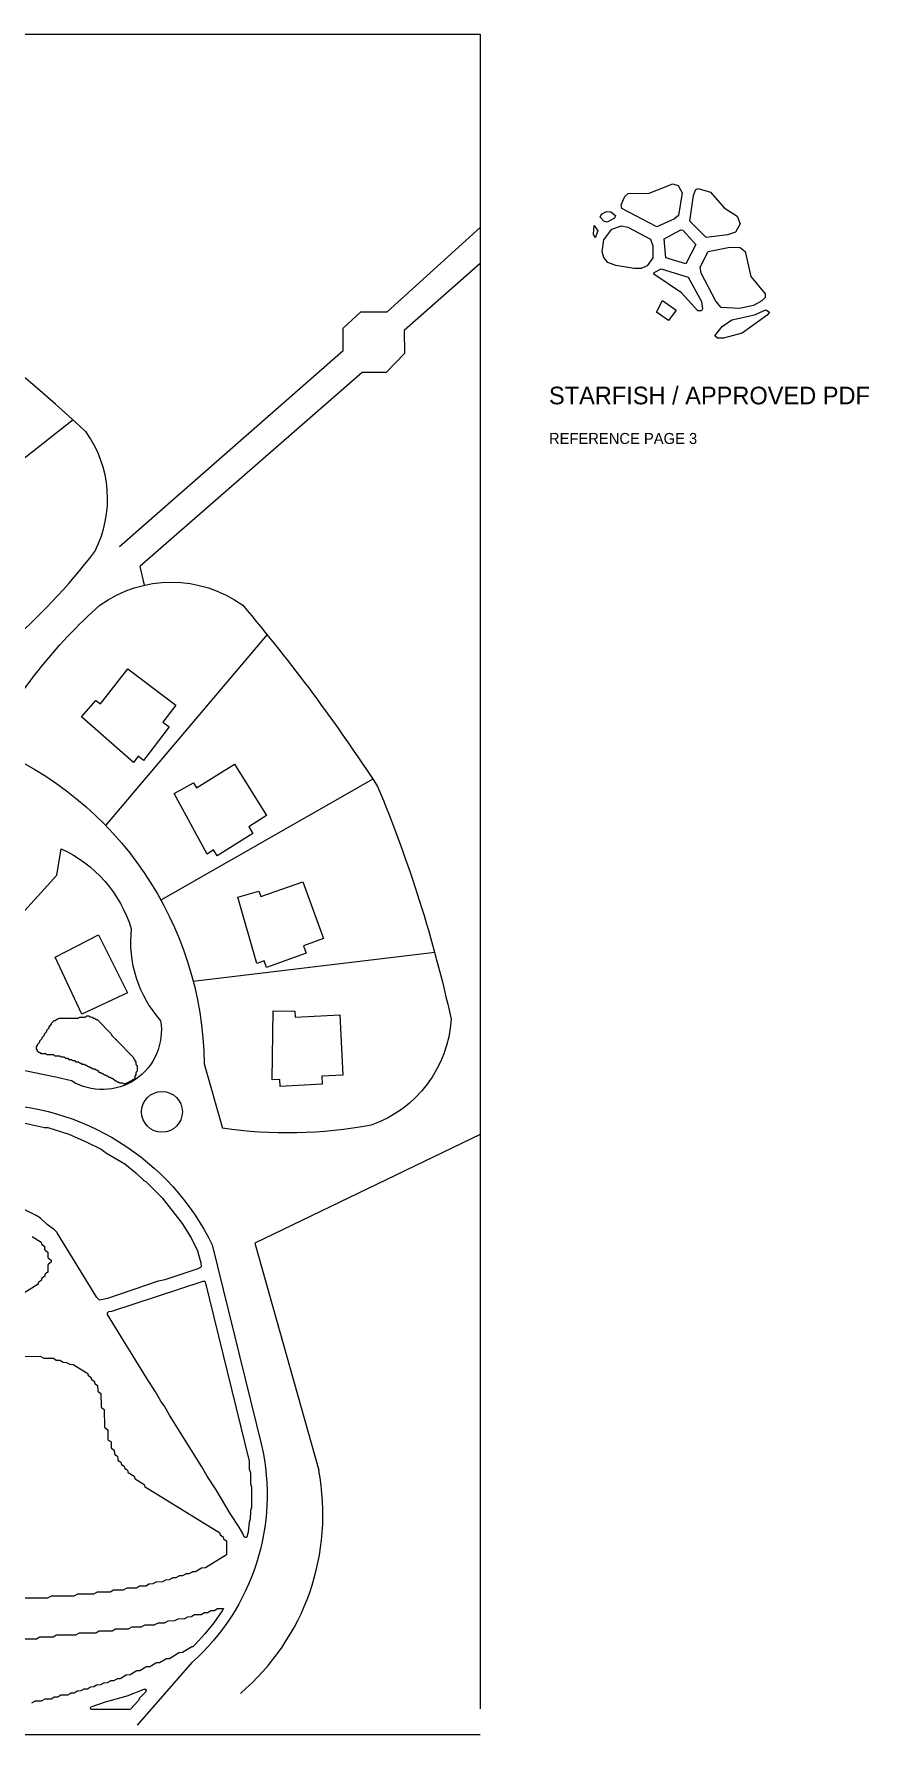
# Model space of a CAD drawing. Header units: inches. Extents: x 36 to 80.3, y 17.3 to 55.9.
# Drawn here: x 61.32 to 80.26, y 17.31 to 55.9 of the extents above; entities that cross this region are included whole.
import ezdxf

# ---------------------------------------------------------------- set-up
doc = ezdxf.new("R2010")
doc.units = ezdxf.units.IN
for name, color, linetype, lineweight in [('01_ORIGINAL_CAD', 7, 'CONTINUOUS', 20), ('02_APPROVED_PDF_OUTLINES', 7, 'CONTINUOUS', 15), ('03_ADDED_AREAS_SAME_COMPOSITION', 7, 'CONTINUOUS', 15), ('05_REFERENCE_ICON', 7, 'CONTINUOUS', 15), ('06_LABEL', 7, 'CONTINUOUS', 15)]:
    doc.layers.add(name, color=color, linetype=linetype, lineweight=lineweight)

msp = doc.modelspace()

# ---------------------------------------------------------------- linework, layer by layer
at = {"layer": '01_ORIGINAL_CAD'}
for p, q in [((36.248, 55.9), (71.442, 55.9)), ((71.442, 55.9), (71.442, 17.906)), ((71.442, 17.312), (36.248, 17.312))]:
    msp.add_line(p, q, dxfattribs=at)
for points in [[(63.257, 44.272), (68.329, 48.719), (68.329, 49.231), (68.73, 49.6), (69.33, 49.6), (71.442, 51.512), (71.442, 50.696), (69.711, 49.177), (69.725, 48.651), (69.304, 48.218), (68.761, 48.218), (63.72, 43.82), (63.817, 43.397)], [(62.206, 47.145), (57.223, 43.22)], [(66.604, 42.276), (62.941, 37.945)], [(69.006, 38.995), (64.196, 36.253)], [(70.407, 35.063), (64.93, 34.409)], [(65.18, 32.538), (65.591, 31.078)], [(71.442, 30.938), (66.326, 28.468)], [(66.326, 28.468), (67.775, 23.323)]]:
    msp.add_lwpolyline(points, dxfattribs=at)
for points in [[(60.29, 39.74, -0.089338), (62.813, 42.944, -0.322066), (66.051, 42.944, -0.030946), (69.111, 38.833, -0.044664), (70.78, 33.554, -0.301674), (68.967, 31.144, -0.082145), (65.591, 31.078)], [(60.29, 39.74, -0.300089), (65.18, 32.538)], [(59.998, 35.322), (60.235, 35.059), (61.831, 36.816), (61.933, 37.418, -0.214593), (63.522, 35.602, 0.212382), (64.188, 33.517, -0.642649), (62.166, 32.15, 0.132984), (51.615, 31.858, -0.471407), (50.913, 32.245)], [(53.65, 30.945, -0.14301), (60.243, 31.63, -0.286424), (65.36, 28.431), (66.481, 23.89, -0.272091), (64.9, 18.954), (63.661, 17.533)]]:
    msp.add_lwpolyline(points, format="xyb", dxfattribs=at)
for points in [[(62.827, 40.702), (63.445, 41.502), (64.534, 40.672), (64.241, 40.288), (64.384, 40.18), (63.804, 39.42), (63.677, 39.516), (63.571, 39.377), (62.394, 40.407), (62.722, 40.782)], [(65.006, 38.799), (65.865, 39.334), (66.595, 38.175), (66.187, 37.918), (66.283, 37.767), (65.474, 37.257), (65.389, 37.391), (65.242, 37.298), (64.498, 38.674), (64.936, 38.911)], [(66.464, 36.332), (67.417, 36.67), (67.882, 35.382), (67.428, 35.218), (67.489, 35.05), (66.59, 34.725), (66.536, 34.875), (66.372, 34.816), (65.94, 36.319), (66.419, 36.457)], [(61.796, 34.957), (62.78, 35.461), (63.435, 34.152), (62.399, 33.663)], [(67.244, 33.6), (68.254, 33.648), (68.327, 32.28), (67.845, 32.255), (67.855, 32.076), (66.9, 32.025), (66.892, 32.184), (66.717, 32.175), (66.739, 33.739), (67.237, 33.732)]]:
    msp.add_lwpolyline(points, close=True, dxfattribs=at)
msp.add_circle((64.22, 31.448), 0.463, dxfattribs=at)
for centre, radius, start, end in [((40.939, 23.771), 31.601, 47.0054, 64.8874), ((60.387, 45.356), 2.599, 332.6099, 36.0186), ((51.961, 52.291), 13.465, 297.5281, 322.8549), ((62.535, 22.313), 5.337, 310.4718, 10.9016)]:
    msp.add_arc(centre, radius, start, end, dxfattribs=at)
at = {"layer": '02_APPROVED_PDF_OUTLINES'}
msp.add_lwpolyline([(62.561, 33.626), (62.581, 33.608), (62.583, 33.606), (62.586, 33.604), (62.589, 33.603), (62.592, 33.602), (62.595, 33.601), (62.598, 33.601), (62.64, 33.6), (62.658, 33.583), (62.66, 33.58), (62.663, 33.578), (62.666, 33.577), (62.67, 33.576), (62.673, 33.575), (62.693, 33.574), (62.714, 33.554), (62.717, 33.552), (62.72, 33.55), (62.723, 33.548), (62.726, 33.548), (62.73, 33.547), (62.746, 33.546), (63.071, 33.219), (63.074, 33.196), (63.074, 33.193), (63.075, 33.19), (63.077, 33.187), (63.079, 33.185), (63.081, 33.182), (63.161, 33.102), (63.163, 33.1), (63.165, 33.098), (63.168, 33.097), (63.171, 33.096), (63.173, 33.095), (63.179, 33.094), (63.18, 33.088), (63.181, 33.084), (63.183, 33.081), (63.185, 33.078), (63.187, 33.075), (63.575, 32.684), (63.576, 32.667), (63.576, 32.664), (63.577, 32.66), (63.578, 32.657), (63.58, 32.654), (63.582, 32.651), (63.602, 32.631), (63.602, 32.614), (63.603, 32.61), (63.604, 32.607), (63.605, 32.603), (63.607, 32.6), (63.609, 32.598), (63.628, 32.577), (63.629, 32.534), (63.629, 32.531), (63.63, 32.528), (63.631, 32.525), (63.632, 32.522), (63.634, 32.519), (63.636, 32.517), (63.654, 32.497), (63.655, 32.368), (63.636, 32.348), (63.634, 32.346), (63.633, 32.343), (63.631, 32.34), (63.63, 32.337), (63.63, 32.334), (63.629, 32.331), (63.629, 32.288), (63.61, 32.267), (63.608, 32.265), (63.606, 32.262), (63.605, 32.26), (63.604, 32.257), (63.603, 32.254), (63.603, 32.251), (63.602, 32.208), (63.595, 32.201), (63.436, 32.109), (63.357, 32.078), (63.343, 32.09), (63.34, 32.092), (63.337, 32.094), (63.334, 32.095), (63.33, 32.096), (63.327, 32.096), (63.261, 32.096), (63.243, 32.114), (63.241, 32.116), (63.238, 32.118), (63.235, 32.119), (63.231, 32.12), (63.228, 32.121), (63.208, 32.122), (63.187, 32.142), (63.185, 32.144), (63.181, 32.146), (63.178, 32.148), (63.175, 32.149), (63.171, 32.149), (63.155, 32.15), (63.108, 32.195), (63.106, 32.197), (63.103, 32.199), (63.1, 32.201), (63.097, 32.202), (63.094, 32.202), (63.091, 32.203), (63.075, 32.203), (63.057, 32.221), (63.055, 32.223), (63.052, 32.225), (63.049, 32.226), (63.045, 32.227), (63.042, 32.228), (63.022, 32.23), (63.001, 32.249), (62.999, 32.252), (62.995, 32.253), (62.992, 32.255), (62.989, 32.256), (62.985, 32.256), (62.968, 32.257), (62.948, 32.276), (62.945, 32.278), (62.942, 32.28), (62.939, 32.282), (62.936, 32.283), (62.932, 32.283), (62.915, 32.284), (62.895, 32.303), (62.892, 32.305), (62.889, 32.307), (62.886, 32.308), (62.882, 32.309), (62.879, 32.31), (62.862, 32.31), (62.842, 32.33), (62.839, 32.332), (62.836, 32.334), (62.833, 32.335), (62.829, 32.336), (62.826, 32.337), (62.809, 32.337), (62.762, 32.383), (62.76, 32.385), (62.758, 32.387), (62.755, 32.388), (62.752, 32.389), (62.749, 32.39), (62.746, 32.39), (62.729, 32.391), (62.706, 32.412), (62.703, 32.413), (62.701, 32.415), (62.698, 32.416), (62.695, 32.417), (62.692, 32.418), (62.689, 32.418), (62.65, 32.418), (62.632, 32.435), (62.63, 32.437), (62.627, 32.439), (62.624, 32.441), (62.62, 32.442), (62.617, 32.442), (62.597, 32.444), (62.576, 32.464), (62.573, 32.466), (62.57, 32.468), (62.567, 32.469), (62.564, 32.47), (62.56, 32.471), (62.543, 32.471), (62.523, 32.491), (62.52, 32.493), (62.517, 32.495), (62.514, 32.496), (62.51, 32.497), (62.507, 32.497), (62.49, 32.498), (62.47, 32.517), (62.468, 32.519), (62.465, 32.521), (62.462, 32.522), (62.459, 32.523), (62.456, 32.524), (62.453, 32.524), (62.411, 32.525), (62.393, 32.542), (62.391, 32.545), (62.388, 32.546), (62.385, 32.548), (62.381, 32.549), (62.378, 32.549), (62.358, 32.551), (62.337, 32.571), (62.335, 32.573), (62.332, 32.575), (62.329, 32.576), (62.326, 32.577), (62.323, 32.577), (62.32, 32.578), (62.277, 32.579), (62.257, 32.598), (62.255, 32.6), (62.252, 32.601), (62.25, 32.603), (62.247, 32.604), (62.244, 32.604), (62.241, 32.605), (62.198, 32.605), (62.178, 32.624), (62.175, 32.626), (62.173, 32.628), (62.17, 32.629), (62.167, 32.63), (62.164, 32.631), (62.161, 32.631), (62.118, 32.632), (62.098, 32.651), (62.096, 32.653), (62.093, 32.655), (62.09, 32.656), (62.087, 32.657), (62.084, 32.658), (62.081, 32.658), (62.038, 32.659), (62.015, 32.679), (62.013, 32.681), (62.01, 32.683), (62.007, 32.684), (62.004, 32.685), (62.001, 32.686), (61.998, 32.686), (61.931, 32.686), (61.909, 32.706), (61.906, 32.708), (61.904, 32.71), (61.901, 32.711), (61.898, 32.712), (61.895, 32.712), (61.892, 32.712), (61.798, 32.713), (61.772, 32.734), (61.769, 32.736), (61.766, 32.737), (61.763, 32.739), (61.76, 32.739), (61.756, 32.74), (61.613, 32.739), (61.59, 32.76), (61.588, 32.762), (61.585, 32.763), (61.582, 32.764), (61.579, 32.765), (61.576, 32.766), (61.573, 32.766), (61.481, 32.766), (61.461, 32.785), (61.458, 32.787), (61.455, 32.789), (61.452, 32.79), (61.448, 32.791), (61.445, 32.792), (61.428, 32.793), (61.398, 32.824), (61.397, 32.84), (61.396, 32.844), (61.395, 32.847), (61.394, 32.85), (61.392, 32.853), (61.39, 32.856), (61.371, 32.876), (61.371, 32.925), (61.39, 32.945), (61.392, 32.948), (61.394, 32.951), (61.395, 32.954), (61.396, 32.957), (61.397, 32.961), (61.397, 32.978), (61.441, 33.022), (61.443, 33.025), (61.445, 33.028), (61.447, 33.031), (61.448, 33.034), (61.448, 33.038), (61.45, 33.058), (61.495, 33.106), (61.497, 33.108), (61.499, 33.111), (61.5, 33.113), (61.501, 33.116), (61.502, 33.119), (61.502, 33.122), (61.503, 33.139), (61.547, 33.184), (61.549, 33.186), (61.551, 33.189), (61.552, 33.192), (61.553, 33.196), (61.554, 33.199), (61.556, 33.219), (61.6, 33.264), (61.602, 33.267), (61.604, 33.27), (61.605, 33.273), (61.606, 33.276), (61.607, 33.28), (61.609, 33.3), (61.653, 33.345), (61.655, 33.347), (61.657, 33.35), (61.658, 33.353), (61.659, 33.357), (61.66, 33.36), (61.661, 33.38), (61.707, 33.428), (61.709, 33.43), (61.711, 33.433), (61.712, 33.436), (61.713, 33.438), (61.714, 33.441), (61.714, 33.444), (61.715, 33.461), (61.772, 33.519), (61.788, 33.52), (61.792, 33.52), (61.795, 33.521), (61.798, 33.522), (61.802, 33.524), (61.804, 33.526), (61.825, 33.546), (61.845, 33.548), (61.848, 33.549), (61.852, 33.55), (61.855, 33.551), (61.858, 33.553), (61.86, 33.555), (61.877, 33.572), (62.312, 33.573), (62.316, 33.573), (62.319, 33.573), (62.322, 33.575), (62.325, 33.576), (62.328, 33.578), (62.354, 33.599), (62.474, 33.6), (62.477, 33.6), (62.48, 33.601), (62.483, 33.601), (62.486, 33.603), (62.488, 33.604), (62.491, 33.606), (62.514, 33.626)], close=True, dxfattribs=at)
at = {"layer": '03_ADDED_AREAS_SAME_COMPOSITION'}
for points in [[(61.008, 31.216), (61.555, 31.096), (61.559, 31.095), (61.631, 31.091), (62.11, 30.94), (62.502, 30.771), (62.843, 30.599), (62.961, 30.514), (62.963, 30.513), (63.375, 30.27), (63.63, 30.066), (63.79, 29.906), (63.792, 29.904), (63.795, 29.902), (63.856, 29.865), (64.223, 29.498), (64.68, 28.914), (64.881, 28.587), (65.024, 28.298), (65.099, 28.02), (65.106, 27.931), (65.094, 27.915), (65.031, 27.888), (64.283, 27.639), (64.139, 27.604), (64.137, 27.604), (62.984, 27.215), (62.801, 27.175), (62.741, 27.238), (61.845, 28.704), (61.844, 28.706), (61.842, 28.708), (61.766, 28.785), (61.762, 28.788), (61.613, 28.89), (61.465, 29.035), (61.464, 29.036), (61.461, 29.038), (61.368, 29.099), (61.365, 29.1), (60.744, 29.408)], [(61.277, 28.62), (61.483, 28.493), (61.486, 28.461), (61.486, 28.458), (61.487, 28.454), (61.488, 28.451), (61.49, 28.449), (61.492, 28.446), (61.494, 28.444), (61.497, 28.442), (61.557, 28.402), (61.558, 28.33), (61.558, 28.326), (61.559, 28.323), (61.56, 28.32), (61.562, 28.317), (61.564, 28.314), (61.566, 28.312), (61.569, 28.309), (61.632, 28.266), (61.633, 28.147), (61.634, 28.143), (61.634, 28.14), (61.635, 28.137), (61.637, 28.134), (61.639, 28.131), (61.641, 28.128), (61.644, 28.126), (61.707, 28.082), (61.707, 28.038), (61.645, 27.994), (61.642, 27.992), (61.64, 27.989), (61.638, 27.987), (61.636, 27.984), (61.635, 27.98), (61.634, 27.977), (61.634, 27.974), (61.634, 27.81), (61.578, 27.775), (61.575, 27.773), (61.573, 27.771), (61.571, 27.769), (61.569, 27.766), (61.568, 27.763), (61.567, 27.76), (61.566, 27.757), (61.561, 27.719), (61.499, 27.679), (61.497, 27.677), (61.494, 27.674), (61.492, 27.672), (61.491, 27.669), (61.489, 27.666), (61.488, 27.663), (61.488, 27.659), (61.486, 27.627), (61.425, 27.587), (61.422, 27.585), (61.42, 27.583), (61.418, 27.58), (61.416, 27.577), (61.415, 27.574), (61.414, 27.571), (61.414, 27.568), (61.412, 27.536), (61.006, 27.286)], [(60.089, 25.902), (61.459, 25.903), (61.537, 25.86), (61.54, 25.859), (61.543, 25.858), (61.546, 25.858), (61.549, 25.857), (61.757, 25.857), (61.82, 25.819), (61.822, 25.818), (61.825, 25.817), (61.828, 25.816), (61.831, 25.816), (61.906, 25.812), (61.977, 25.771), (61.98, 25.769), (61.983, 25.768), (61.986, 25.768), (61.989, 25.768), (62.056, 25.766), (62.126, 25.725), (62.129, 25.724), (62.132, 25.723), (62.135, 25.722), (62.138, 25.722), (62.205, 25.72), (62.537, 25.516), (62.54, 25.484), (62.54, 25.481), (62.541, 25.478), (62.542, 25.475), (62.544, 25.472), (62.546, 25.469), (62.548, 25.467), (62.551, 25.465), (62.612, 25.425), (62.615, 25.393), (62.615, 25.389), (62.616, 25.386), (62.617, 25.383), (62.619, 25.38), (62.621, 25.378), (62.623, 25.376), (62.626, 25.374), (62.688, 25.333), (62.693, 25.295), (62.694, 25.292), (62.695, 25.289), (62.696, 25.286), (62.698, 25.284), (62.7, 25.281), (62.702, 25.279), (62.705, 25.277), (62.761, 25.242), (62.762, 25.124), (62.762, 25.121), (62.763, 25.118), (62.764, 25.114), (62.766, 25.111), (62.768, 25.109), (62.77, 25.106), (62.773, 25.104), (62.836, 25.06), (62.837, 24.763), (62.837, 24.76), (62.838, 24.757), (62.839, 24.753), (62.841, 24.75), (62.842, 24.748), (62.845, 24.745), (62.847, 24.743), (62.912, 24.694), (62.913, 24.305), (62.913, 24.302), (62.914, 24.299), (62.915, 24.295), (62.917, 24.292), (62.919, 24.29), (62.921, 24.287), (62.923, 24.285), (62.988, 24.236), (62.99, 24.025), (62.99, 24.022), (62.991, 24.018), (62.992, 24.015), (62.993, 24.012), (62.995, 24.009), (62.998, 24.007), (63, 24.005), (63.064, 23.961), (63.065, 23.842), (63.065, 23.839), (63.066, 23.835), (63.067, 23.832), (63.068, 23.829), (63.07, 23.826), (63.073, 23.824), (63.075, 23.822), (63.139, 23.777), (63.142, 23.699), (63.143, 23.696), (63.143, 23.692), (63.145, 23.689), (63.146, 23.686), (63.148, 23.684), (63.151, 23.681), (63.154, 23.679), (63.214, 23.64), (63.217, 23.562), (63.218, 23.558), (63.218, 23.555), (63.22, 23.552), (63.221, 23.549), (63.223, 23.546), (63.226, 23.544), (63.229, 23.542), (63.29, 23.502), (63.292, 23.469), (63.293, 23.466), (63.294, 23.463), (63.295, 23.46), (63.296, 23.457), (63.299, 23.454), (63.301, 23.452), (63.304, 23.45), (63.366, 23.41), (63.371, 23.372), (63.372, 23.369), (63.373, 23.366), (63.374, 23.363), (63.376, 23.36), (63.378, 23.358), (63.38, 23.356), (63.383, 23.354), (63.44, 23.319), (63.442, 23.286), (63.442, 23.283), (63.443, 23.28), (63.445, 23.277), (63.446, 23.274), (63.449, 23.271), (63.451, 23.269), (63.454, 23.267), (63.591, 23.18), (63.601, 23.137), (63.602, 23.134), (63.604, 23.131), (63.605, 23.128), (63.608, 23.125), (63.61, 23.123), (63.613, 23.121), (63.816, 22.997), (63.826, 22.954), (63.827, 22.951), (63.828, 22.948), (63.83, 22.945), (63.832, 22.942), (63.834, 22.94), (63.837, 22.938), (65.534, 21.9), (65.536, 21.867), (65.536, 21.864), (65.537, 21.861), (65.539, 21.858), (65.54, 21.855), (65.542, 21.852), (65.545, 21.85), (65.547, 21.848), (65.609, 21.808), (65.615, 21.77), (65.616, 21.767), (65.617, 21.764), (65.618, 21.761), (65.62, 21.758), (65.622, 21.756), (65.624, 21.754), (65.627, 21.752), (65.683, 21.717), (65.684, 21.4), (65.204, 21.105), (65.13, 21.1), (65.127, 21.1), (65.124, 21.099), (65.121, 21.098), (65.118, 21.097), (64.981, 21.013), (64.914, 21.011), (64.911, 21.011), (64.908, 21.01), (64.905, 21.009), (64.902, 21.008), (64.832, 20.967), (64.765, 20.965), (64.762, 20.965), (64.759, 20.964), (64.756, 20.963), (64.753, 20.962), (64.683, 20.921), (64.616, 20.919), (64.613, 20.919), (64.61, 20.919), (64.607, 20.917), (64.604, 20.916), (64.534, 20.875), (64.467, 20.874), (64.464, 20.873), (64.461, 20.873), (64.458, 20.872), (64.455, 20.87), (64.384, 20.829), (64.31, 20.825), (64.307, 20.825), (64.304, 20.824), (64.301, 20.823), (64.298, 20.822), (64.235, 20.784), (64.094, 20.782), (64.091, 20.782), (64.088, 20.781), (64.085, 20.78), (64.082, 20.778), (64.012, 20.738), (63.937, 20.734), (63.934, 20.733), (63.931, 20.732), (63.928, 20.731), (63.925, 20.73), (63.863, 20.692), (63.722, 20.69), (63.718, 20.69), (63.715, 20.689), (63.712, 20.688), (63.709, 20.687), (63.639, 20.646), (63.431, 20.646), (63.428, 20.645), (63.425, 20.645), (63.422, 20.644), (63.42, 20.643), (63.341, 20.6), (63.133, 20.6), (63.13, 20.599), (63.127, 20.599), (63.124, 20.598), (63.121, 20.597), (63.043, 20.554), (62.76, 20.554), (62.757, 20.554), (62.754, 20.553), (62.751, 20.552), (62.748, 20.551), (62.67, 20.508), (62.312, 20.508), (62.309, 20.507), (62.306, 20.507), (62.303, 20.506), (62.301, 20.505), (62.222, 20.462), (61.716, 20.462), (61.713, 20.461), (61.709, 20.461), (61.707, 20.46), (61.704, 20.459), (61.625, 20.416), (59.211, 20.415)], [(61.079, 19.49), (61.362, 19.491), (61.365, 19.491), (61.368, 19.492), (61.371, 19.493), (61.374, 19.494), (61.452, 19.536), (61.743, 19.539), (61.746, 19.539), (61.749, 19.539), (61.752, 19.54), (61.755, 19.542), (61.825, 19.582), (62.257, 19.583), (62.26, 19.583), (62.263, 19.584), (62.266, 19.585), (62.269, 19.586), (62.347, 19.628), (62.705, 19.629), (62.708, 19.629), (62.711, 19.63), (62.714, 19.631), (62.717, 19.632), (62.795, 19.674), (63.078, 19.675), (63.081, 19.675), (63.084, 19.676), (63.087, 19.677), (63.09, 19.678), (63.168, 19.72), (63.451, 19.721), (63.454, 19.721), (63.457, 19.722), (63.46, 19.723), (63.463, 19.724), (63.541, 19.766), (63.749, 19.767), (63.752, 19.767), (63.755, 19.768), (63.758, 19.769), (63.761, 19.77), (63.839, 19.812), (64.047, 19.813), (64.051, 19.813), (64.054, 19.814), (64.057, 19.815), (64.059, 19.816), (64.138, 19.858), (64.279, 19.86), (64.283, 19.861), (64.286, 19.861), (64.289, 19.862), (64.292, 19.864), (64.362, 19.904), (64.503, 19.906), (64.506, 19.906), (64.51, 19.907), (64.513, 19.908), (64.515, 19.91), (64.586, 19.95), (64.727, 19.952), (64.73, 19.952), (64.733, 19.953), (64.736, 19.954), (64.739, 19.955), (64.81, 19.996), (64.884, 20), (64.887, 20.001), (64.89, 20.001), (64.893, 20.003), (64.896, 20.004), (64.959, 20.042), (65.1, 20.044), (65.103, 20.044), (65.106, 20.045), (65.109, 20.046), (65.112, 20.047), (65.182, 20.088), (65.249, 20.09), (65.252, 20.09), (65.255, 20.091), (65.258, 20.092), (65.261, 20.093), (65.332, 20.134), (65.406, 20.138), (65.409, 20.138), (65.412, 20.139), (65.415, 20.14), (65.418, 20.142), (65.481, 20.18), (65.615, 20.181), (65.582, 20.125), (65.397, 19.86), (65.195, 19.606), (64.974, 19.365), (64.922, 19.315), (64.912, 19.314), (64.908, 19.314), (64.905, 19.313), (64.903, 19.312), (64.9, 19.31), (64.687, 19.18), (64.606, 19.173), (64.603, 19.173), (64.601, 19.172), (64.598, 19.171), (64.595, 19.17), (64.39, 19.043), (64.315, 19.039), (64.312, 19.039), (64.309, 19.038), (64.306, 19.037), (64.304, 19.035), (64.166, 18.951), (64.092, 18.947), (64.089, 18.947), (64.086, 18.946), (64.083, 18.945), (64.08, 18.944), (63.942, 18.86), (63.868, 18.856), (63.865, 18.855), (63.862, 18.855), (63.859, 18.853), (63.857, 18.852), (63.719, 18.768), (63.645, 18.764), (63.642, 18.764), (63.639, 18.763), (63.636, 18.762), (63.633, 18.76), (63.495, 18.676), (63.421, 18.672), (63.418, 18.672), (63.415, 18.671), (63.412, 18.67), (63.409, 18.669), (63.272, 18.585), (63.205, 18.583), (63.202, 18.583), (63.199, 18.582), (63.196, 18.581), (63.194, 18.58), (63.123, 18.539), (63.056, 18.537), (63.053, 18.537), (63.05, 18.536), (63.047, 18.535), (63.044, 18.534), (62.974, 18.493), (62.907, 18.491), (62.904, 18.491), (62.901, 18.49), (62.898, 18.489), (62.895, 18.488), (62.825, 18.447), (62.75, 18.443), (62.747, 18.443), (62.744, 18.442), (62.741, 18.441), (62.738, 18.439), (62.676, 18.401), (62.609, 18.4), (62.606, 18.399), (62.603, 18.399), (62.6, 18.398), (62.597, 18.396), (62.527, 18.355), (62.46, 18.354), (62.457, 18.353), (62.454, 18.353), (62.451, 18.352), (62.448, 18.35), (62.378, 18.31), (62.311, 18.308), (62.308, 18.307), (62.305, 18.307), (62.302, 18.306), (62.299, 18.304), (62.228, 18.264), (62.154, 18.259), (62.151, 18.259), (62.148, 18.258), (62.145, 18.257), (62.142, 18.256), (62.079, 18.218), (61.938, 18.216), (61.935, 18.216), (61.932, 18.215), (61.929, 18.214), (61.926, 18.213), (61.855, 18.172), (61.781, 18.168), (61.778, 18.167), (61.775, 18.167), (61.772, 18.166), (61.769, 18.164), (61.707, 18.126), (61.574, 18.126), (61.571, 18.126), (61.568, 18.125), (61.565, 18.124), (61.562, 18.123), (61.483, 18.08), (61.342, 18.078), (61.338, 18.078), (61.335, 18.077), (61.332, 18.076), (61.329, 18.075), (61.259, 18.034)]]:
    msp.add_lwpolyline(points, dxfattribs=at)
for points in [[(62.984, 26.855), (62.984, 26.892), (63.018, 26.917), (63.077, 26.925), (63.082, 26.926), (65.152, 27.611), (65.183, 27.608), (65.197, 27.595), (66.198, 23.525), (66.201, 23.333), (66.202, 23.33), (66.203, 23.326), (66.225, 23.26), (66.225, 23.026), (66.225, 23.022), (66.226, 23.019), (66.25, 22.936), (66.25, 22.47), (66.228, 22.404), (66.227, 22.4), (66.226, 22.396), (66.224, 22.211), (66.203, 22.155), (66.202, 22.152), (66.201, 22.149), (66.174, 21.911), (66.147, 21.81), (66.134, 21.795), (66.108, 21.789), (66.085, 21.805), (66.058, 21.88), (66.056, 21.885), (65.974, 22.024), (65.973, 22.025), (65.767, 22.336), (65.449, 22.874), (65.448, 22.875), (65.243, 23.185), (65.124, 23.398), (65.124, 23.399), (64.39, 24.564), (64.274, 24.773), (64.273, 24.776), (64.192, 24.886), (64.074, 25.098), (64.073, 25.1), (63.867, 25.411)], [(62.616, 17.954), (62.936, 18.065), (63.43, 18.201), (63.433, 18.202), (63.816, 18.355), (63.845, 18.353), (63.859, 18.336), (63.85, 18.285), (63.713, 18.147), (63.711, 18.144), (63.709, 18.142), (63.678, 18.087), (63.507, 17.9), (63.485, 17.889), (62.623, 17.889), (62.605, 17.898), (62.596, 17.916), (62.597, 17.934)]]:
    msp.add_lwpolyline(points, close=True, dxfattribs=at)
at = {"layer": '05_REFERENCE_ICON'}
for points in [[(75.807, 52.5), (75.93, 52.465), (76.023, 52.296), (75.939, 51.781), (75.846, 51.704), (75.446, 51.53), (74.65, 51.942), (74.639, 52.029), (74.724, 52.214), (74.795, 52.28), (75.273, 52.292)], [(76.383, 52.396), (76.666, 52.316), (76.974, 51.96), (77.271, 51.765), (77.335, 51.597), (77.233, 51.404), (77.052, 51.347), (76.566, 51.288), (76.196, 51.654), (76.28, 52.238), (76.323, 52.366)], [(74.305, 51.875), (74.407, 51.863), (74.51, 51.786), (74.489, 51.726), (74.322, 51.633), (74.242, 51.656), (74.16, 51.745), (74.188, 51.817)], [(74.022, 51.553), (74.105, 51.439), (74.045, 51.275), (74.011, 51.363)], [(74.642, 51.551), (74.791, 51.517), (75.3, 51.244), (75.353, 51.093), (75.354, 50.821), (75.23, 50.64), (75.091, 50.582), (74.936, 50.582), (74.52, 50.651), (74.339, 50.72), (74.246, 50.832), (74.204, 50.959), (74.246, 51.231), (74.423, 51.47)], [(75.99, 51.46), (76.039, 51.448), (76.334, 51.129), (76.104, 50.687), (75.654, 50.825), (75.61, 51.255)], [(77.1, 51.068), (77.34, 51.056), (77.454, 50.968), (77.583, 50.402), (77.903, 50.009), (77.903, 49.922), (77.832, 49.845), (77.641, 49.74), (77.321, 49.671), (76.91, 49.694), (76.786, 49.84), (76.454, 50.475), (76.432, 50.609), (76.609, 50.963)], [(75.544, 50.57), (76.158, 50.385), (76.464, 49.834), (76.486, 49.666), (76.458, 49.624), (76.377, 49.624), (76.004, 50.027), (75.377, 50.451), (75.384, 50.488)], [(75.577, 49.853), (75.889, 49.637), (75.712, 49.404), (75.443, 49.588)], [(77.923, 49.647), (78, 49.593), (77.95, 49.521), (77.386, 49.116), (76.96, 49), (76.826, 49), (76.766, 49.054), (76.932, 49.265), (77.145, 49.415), (77.666, 49.531)]]:
    msp.add_lwpolyline(points, close=True, dxfattribs=at)

# ---------------------------------------------------------------- texts
at = {"layer": '06_LABEL'}
for s, height, p in [('STARFISH / APPROVED PDF', 0.4, (73, 47.5)), ('REFERENCE PAGE 3', 0.25, (73, 46.6))]:
    msp.add_text(s, height=height, dxfattribs=at).set_placement(p)

doc.saveas('drawing.dxf')
